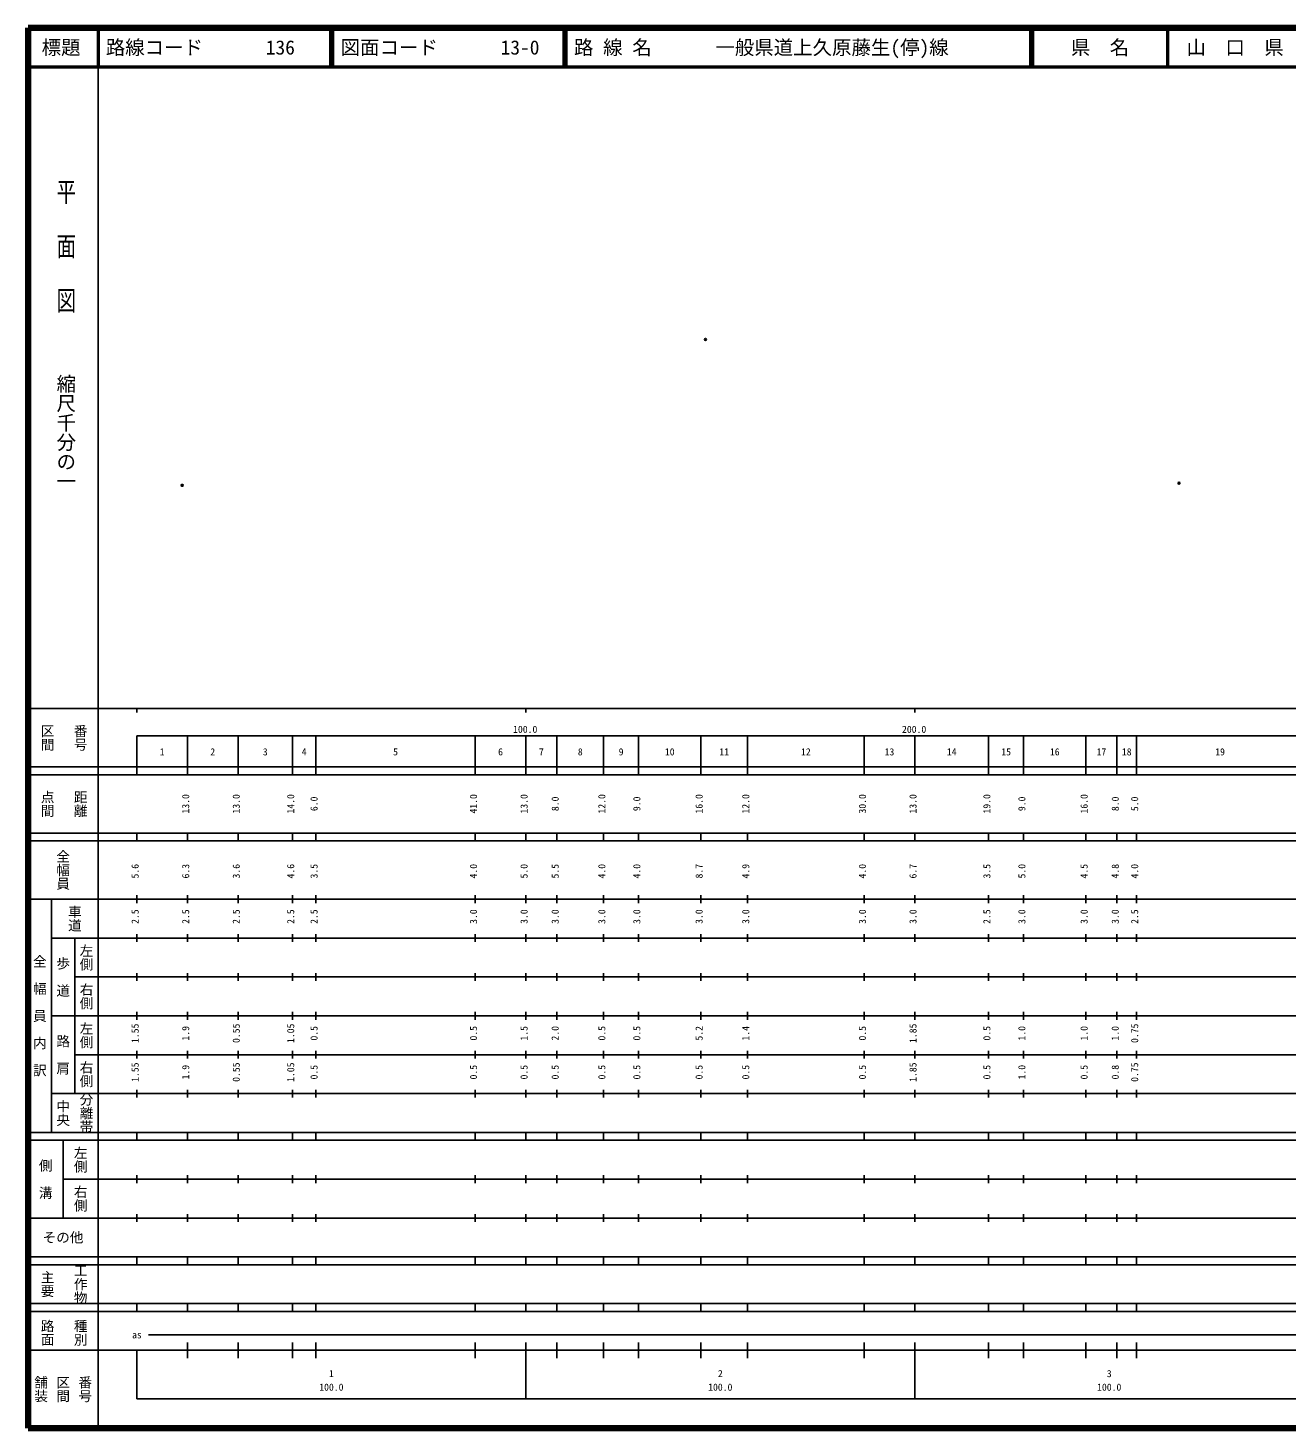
# Model space of a CAD drawing. Units: millimetres on the paper. Extents: x 40 to 680, y 20 to 380.
# Drawn here: x 40 to 363.7, y 20 to 380 of the extents above; entities that cross this region are included whole.
import ezdxf
from ezdxf.enums import TextEntityAlignment as Align

# ---------------------------------------------------------------- set-up
doc = ezdxf.new("R2010")
doc.units = ezdxf.units.MM
doc.header["$PDMODE"] = 32
doc.header["$PDSIZE"] = 0.5
doc.layers.add('M-OTRS', color=6, linetype='Continuous')
doc.layers.add('M-TTL-TXT', color=7, linetype='Continuous')
for name, color, linetype, lineweight in [('M-TTL', 2, 'Continuous', 140), ('M-TTL-BAND', 7, 'Continuous', 25), ('M-TTL-LINE', 7, 'Continuous', 50)]:
    doc.layers.add(name, color=color, linetype=linetype, lineweight=lineweight)
doc.styles.add('@ＭＳ ゴシック', font='')
doc.styles.add('ＭＳ ゴシック', font='')
doc.styles.get('@ＭＳ ゴシック').set_extended_font_data('@MS Gothic')
doc.styles.get('ＭＳ ゴシック').set_extended_font_data('MS Gothic')

msp = doc.modelspace()

# ---------------------------------------------------------------- linework, layer by layer
at = {"layer": 'M-OTRS'}
for p in [(214.179, 299.911), (335.942, 262.93), (79.637, 262.405)]:
    msp.add_point(p, dxfattribs=at)
at = {"layer": 'M-TTL'}
for p, q in [((40, 380), (40, 20)), ((680, 380), (40, 380)), ((40, 20), (680, 20))]:
    msp.add_line(p, q, dxfattribs=at)
at = {"layer": 'M-TTL-BAND'}
for p, q in [((58, 370), (58, 20)), ((40, 205), (579, 205)), ((68, 205), (68, 204)), ((168, 205), (168, 204)), ((268, 205), (268, 204)), ((68, 198), (579, 198)), ((68, 198), (68, 188)), ((81, 188), (81, 198)), ((94, 188), (94, 198)), ((108, 188), (108, 198)), ((114, 188), (114, 198)), ((155, 188), (155, 198)), ((168, 188), (168, 198)), ((176, 188), (176, 198)), ((188, 188), (188, 198)), ((197, 188), (197, 198)), ((213, 188), (213, 198)), ((225, 188), (225, 198)), ((255, 188), (255, 198)), ((268, 188), (268, 198)), ((287, 188), (287, 198)), ((296, 188), (296, 198)), ((312, 188), (312, 198)), ((320, 188), (320, 198)), ((325, 188), (325, 198)), ((40, 190), (579, 190)), ((40, 188), (579, 188)), ((40, 173), (579, 173)), ((68, 171), (68, 173)), ((81, 171), (81, 173)), ((94, 171), (94, 173)), ((108, 171), (108, 173)), ((114, 171), (114, 173)), ((155, 171), (155, 173)), ((168, 171), (168, 173)), ((176, 171), (176, 173)), ((188, 171), (188, 173)), ((197, 171), (197, 173)), ((213, 171), (213, 173)), ((225, 171), (225, 173)), ((255, 171), (255, 173)), ((268, 171), (268, 173)), ((287, 171), (287, 173)), ((296, 171), (296, 173)), ((312, 171), (312, 173)), ((320, 171), (320, 173)), ((325, 171), (325, 173)), ((40, 171), (579, 171)), ((40, 156), (579, 156)), ((46, 96), (46, 156)), ((68, 155), (68, 157)), ((81, 155), (81, 157)), ((94, 155), (94, 157)), ((108, 155), (108, 157)), ((114, 155), (114, 157)), ((155, 155), (155, 157)), ((168, 155), (168, 157)), ((176, 155), (176, 157)), ((188, 155), (188, 157)), ((197, 155), (197, 157)), ((213, 155), (213, 157)), ((225, 155), (225, 157)), ((255, 155), (255, 157)), ((268, 155), (268, 157)), ((287, 155), (287, 157)), ((296, 155), (296, 157)), ((312, 155), (312, 157)), ((320, 155), (320, 157)), ((325, 155), (325, 157)), ((46, 146), (579, 146)), ((52, 146), (52, 106)), ((68, 145), (68, 147)), ((81, 145), (81, 147)), ((94, 145), (94, 147)), ((108, 145), (108, 147)), ((114, 145), (114, 147)), ((155, 145), (155, 147)), ((168, 145), (168, 147)), ((176, 145), (176, 147)), ((188, 145), (188, 147)), ((197, 145), (197, 147)), ((213, 145), (213, 147)), ((225, 145), (225, 147)), ((255, 145), (255, 147)), ((268, 145), (268, 147)), ((287, 145), (287, 147)), ((296, 145), (296, 147)), ((312, 145), (312, 147)), ((320, 145), (320, 147)), ((325, 145), (325, 147)), ((68, 135), (68, 137)), ((81, 135), (81, 137)), ((94, 135), (94, 137)), ((108, 135), (108, 137)), ((114, 135), (114, 137)), ((155, 135), (155, 137)), ((168, 135), (168, 137)), ((176, 135), (176, 137)), ((188, 135), (188, 137)), ((197, 135), (197, 137)), ((213, 135), (213, 137)), ((225, 135), (225, 137)), ((255, 135), (255, 137)), ((268, 135), (268, 137)), ((287, 135), (287, 137)), ((296, 135), (296, 137)), ((312, 135), (312, 137)), ((320, 135), (320, 137)), ((325, 135), (325, 137)), ((52, 136), (579, 136)), ((46, 126), (579, 126)), ((68, 125), (68, 127)), ((81, 125), (81, 127)), ((94, 125), (94, 127)), ((108, 125), (108, 127)), ((114, 125), (114, 127)), ((155, 125), (155, 127)), ((168, 125), (168, 127)), ((176, 125), (176, 127)), ((188, 125), (188, 127)), ((197, 125), (197, 127)), ((213, 125), (213, 127)), ((225, 125), (225, 127)), ((255, 125), (255, 127)), ((268, 125), (268, 127)), ((287, 125), (287, 127)), ((296, 125), (296, 127)), ((312, 125), (312, 127)), ((320, 125), (320, 127)), ((325, 125), (325, 127)), ((52, 116), (579, 116)), ((68, 115), (68, 117)), ((81, 115), (81, 117)), ((94, 115), (94, 117)), ((108, 115), (108, 117)), ((114, 115), (114, 117)), ((155, 115), (155, 117)), ((168, 115), (168, 117)), ((176, 115), (176, 117)), ((188, 115), (188, 117)), ((197, 115), (197, 117)), ((213, 115), (213, 117)), ((225, 115), (225, 117)), ((255, 115), (255, 117)), ((268, 115), (268, 117)), ((287, 115), (287, 117)), ((296, 115), (296, 117)), ((312, 115), (312, 117)), ((320, 115), (320, 117)), ((325, 115), (325, 117)), ((46, 106), (579, 106)), ((68, 105), (68, 107)), ((81, 105), (81, 107)), ((94, 105), (94, 107)), ((108, 105), (108, 107)), ((114, 105), (114, 107)), ((155, 105), (155, 107)), ((168, 105), (168, 107)), ((176, 105), (176, 107)), ((188, 105), (188, 107)), ((197, 105), (197, 107)), ((213, 105), (213, 107)), ((225, 105), (225, 107)), ((255, 105), (255, 107)), ((268, 105), (268, 107)), ((287, 105), (287, 107)), ((296, 105), (296, 107)), ((312, 105), (312, 107)), ((320, 105), (320, 107)), ((325, 105), (325, 107)), ((40, 96), (579, 96)), ((40, 94), (579, 94)), ((49, 94), (49, 74)), ((68, 94), (68, 96)), ((81, 94), (81, 96)), ((94, 94), (94, 96)), ((108, 94), (108, 96)), ((114, 94), (114, 96)), ((155, 94), (155, 96)), ((168, 94), (168, 96)), ((176, 94), (176, 96)), ((188, 94), (188, 96)), ((197, 94), (197, 96)), ((213, 94), (213, 96)), ((225, 94), (225, 96)), ((255, 94), (255, 96)), ((268, 94), (268, 96)), ((287, 94), (287, 96)), ((296, 94), (296, 96)), ((312, 94), (312, 96)), ((320, 94), (320, 96)), ((325, 94), (325, 96)), ((49, 84), (579, 84)), ((68, 83), (68, 85)), ((81, 83), (81, 85)), ((94, 83), (94, 85)), ((108, 83), (108, 85)), ((114, 83), (114, 85)), ((155, 83), (155, 85)), ((168, 83), (168, 85)), ((176, 83), (176, 85)), ((188, 83), (188, 85)), ((197, 83), (197, 85)), ((213, 83), (213, 85)), ((225, 83), (225, 85)), ((255, 83), (255, 85)), ((268, 83), (268, 85)), ((287, 83), (287, 85)), ((296, 83), (296, 85)), ((312, 83), (312, 85)), ((320, 83), (320, 85)), ((325, 83), (325, 85)), ((40, 74), (579, 74)), ((68, 73), (68, 75)), ((81, 73), (81, 75)), ((94, 73), (94, 75)), ((108, 73), (108, 75)), ((114, 73), (114, 75)), ((155, 73), (155, 75)), ((168, 73), (168, 75)), ((176, 73), (176, 75)), ((188, 73), (188, 75)), ((197, 73), (197, 75)), ((213, 73), (213, 75)), ((225, 73), (225, 75)), ((255, 73), (255, 75)), ((268, 73), (268, 75)), ((287, 73), (287, 75)), ((296, 73), (296, 75)), ((312, 73), (312, 75)), ((320, 73), (320, 75)), ((325, 73), (325, 75)), ((40, 64), (579, 64)), ((40, 62), (579, 62)), ((68, 62), (68, 64)), ((81, 62), (81, 64)), ((94, 62), (94, 64)), ((108, 62), (108, 64)), ((114, 62), (114, 64)), ((155, 62), (155, 64)), ((168, 62), (168, 64)), ((176, 62), (176, 64)), ((188, 62), (188, 64)), ((197, 62), (197, 64)), ((213, 62), (213, 64)), ((225, 62), (225, 64)), ((255, 62), (255, 64)), ((268, 62), (268, 64)), ((287, 62), (287, 64)), ((296, 62), (296, 64)), ((312, 62), (312, 64)), ((320, 62), (320, 64)), ((325, 62), (325, 64)), ((40, 52), (579, 52)), ((68, 50), (68, 52)), ((81, 50), (81, 52)), ((94, 50), (94, 52)), ((108, 50), (108, 52)), ((114, 50), (114, 52)), ((155, 50), (155, 52)), ((168, 50), (168, 52)), ((176, 50), (176, 52)), ((188, 50), (188, 52)), ((197, 50), (197, 52)), ((213, 50), (213, 52)), ((225, 50), (225, 52)), ((255, 50), (255, 52)), ((268, 50), (268, 52)), ((287, 50), (287, 52)), ((296, 50), (296, 52)), ((312, 50), (312, 52)), ((320, 50), (320, 52)), ((325, 50), (325, 52)), ((40, 50), (579, 50)), ((71, 44), (565, 44)), ((40, 40), (579, 40)), ((68, 40), (68, 27.5)), ((81, 38), (81, 42)), ((94, 38), (94, 42)), ((108, 38), (108, 42)), ((114, 38), (114, 42)), ((155, 38), (155, 42)), ((168, 27.5), (168, 42)), ((176, 38), (176, 42)), ((188, 38), (188, 42)), ((197, 38), (197, 42)), ((213, 38), (213, 42)), ((225, 38), (225, 42)), ((255, 38), (255, 42)), ((268, 27.5), (268, 42)), ((287, 38), (287, 42)), ((296, 38), (296, 42)), ((312, 38), (312, 42)), ((320, 38), (320, 42)), ((325, 38), (325, 42)), ((68, 27.5), (579, 27.5))]:
    msp.add_line(p, q, dxfattribs=at)
at = {"layer": 'M-TTL-LINE'}
for p, q in [((58, 380), (58, 370)), ((117.75, 380), (117.75, 370)), ((118.25, 380), (118.25, 370)), ((177.75, 380), (177.75, 370)), ((178.25, 380), (178.25, 370)), ((297.75, 380), (297.75, 370)), ((298.25, 380), (298.25, 370)), ((333, 380), (333, 370)), ((40, 370), (680, 370))]:
    msp.add_line(p, q, dxfattribs=at)

# ---------------------------------------------------------------- texts
at = {"layer": 'M-TTL-BAND', "style": '@ＭＳ ゴシック', "width": 1.4}
msp.add_text('平  面  図', height=3.666, rotation=270, dxfattribs=at).set_placement((49.777, 306.475), align=Align.MIDDLE_RIGHT)
at = {"layer": 'M-TTL-BAND', "style": '@ＭＳ ゴシック'}
msp.add_text('縮尺千分の一', height=3.666, rotation=270, dxfattribs=at).set_placement((49.777, 261.03), align=Align.MIDDLE_RIGHT)
for s, p in [('区間', (45, 197.5)), ('番号', (53.5, 197.5)), ('点間', (45, 180.5)), ('距離', (53.5, 180.5)), ('全幅員', (49, 163.5)), ('車道', (52, 151)), ('左側', (55, 141)), ('全\u3000幅\u3000員\u3000内\u3000訳', (43, 126)), ('歩\u3000道', (49, 136)), ('右側', (55, 131)), ('左側', (55, 121)), ('路\u3000肩', (49, 116)), ('右側', (55, 111)), ('分離帯', (55, 101)), ('中央', (49, 101)), ('左側', (53.5, 89)), ('側\u3000溝', (44.5, 84)), ('右側', (53.5, 79)), ('工作物', (53.5, 57)), ('主要', (45, 57)), ('路面', (45, 44.5)), ('種別', (53.5, 44.5)), ('舗装', (43.333, 30)), ('区間', (49, 30)), ('番号', (54.667, 30))]:
    msp.add_text(s, height=2.566, rotation=270, dxfattribs=at).set_placement(p, align=Align.MIDDLE_CENTER)
at = {"layer": 'M-TTL-BAND', "style": 'ＭＳ ゴシック'}
for s, p in [('100.0', (167.844, 198.195)), ('200.0', (267.844, 198.195)), ('1', (74.5, 192.405)), ('2', (87.5, 192.405)), ('3', (101, 192.405)), ('4', (111, 192.405)), ('5', (134.5, 192.405)), ('6', (161.5, 192.405)), ('7', (172, 192.405)), ('8', (182, 192.405)), ('9', (192.5, 192.405)), ('10', (205, 192.405)), ('11', (219, 192.405)), ('12', (240, 192.405)), ('13', (261.5, 192.405)), ('14', (277.5, 192.405)), ('15', (291.5, 192.405)), ('16', (304, 192.405)), ('17', (316, 192.405)), ('18', (322.5, 192.405)), ('19', (346.5, 192.405)), ('as', (68, 42.5)), ('1', (118, 32.523)), ('2', (218, 32.523)), ('3', (318, 32.523)), ('100.0', (118, 29.033)), ('100.0', (218, 29.033)), ('100.0', (318, 29.033))]:
    msp.add_text(s, height=1.833, dxfattribs=at).set_placement(p, align=Align.BOTTOM_CENTER)
for s, p in [('13.0', (82, 180.5)), ('13.0', (95, 180.5)), ('14.0', (109, 180.5)), ('6.0', (115, 180.5)), ('41.0', (156, 180.5)), ('13.0', (169, 180.5)), ('8.0', (177, 180.5)), ('12.0', (189, 180.5)), ('9.0', (198, 180.5)), ('16.0', (214, 180.5)), ('12.0', (226, 180.5)), ('30.0', (256, 180.5)), ('13.0', (269, 180.5)), ('19.0', (288, 180.5)), ('9.0', (297, 180.5)), ('16.0', (313, 180.5)), ('8.0', (321, 180.5)), ('5.0', (326, 180.5)), ('5.6', (69, 163.174)), ('6.3', (82, 163.174)), ('3.6', (95, 163.174)), ('4.6', (109, 163.174)), ('3.5', (115, 163.174)), ('4.0', (156, 163.174)), ('5.0', (169, 163.174)), ('5.5', (177, 163.174)), ('4.0', (189, 163.174)), ('4.0', (198, 163.174)), ('8.7', (214, 163.174)), ('4.9', (226, 163.174)), ('4.0', (256, 163.174)), ('6.7', (269, 163.174)), ('3.5', (288, 163.174)), ('5.0', (297, 163.174)), ('4.5', (313, 163.174)), ('4.8', (321, 163.174)), ('4.0', (326, 163.174)), ('2.5', (69, 151.5)), ('2.5', (82, 151.5)), ('2.5', (95, 151.5)), ('2.5', (109, 151.5)), ('2.5', (115, 151.5)), ('3.0', (156, 151.5)), ('3.0', (169, 151.5)), ('3.0', (177, 151.5)), ('3.0', (189, 151.5)), ('3.0', (198, 151.5)), ('3.0', (214, 151.5)), ('3.0', (226, 151.5)), ('3.0', (256, 151.5)), ('3.0', (269, 151.5)), ('2.5', (288, 151.5)), ('3.0', (297, 151.5)), ('3.0', (313, 151.5)), ('3.0', (321, 151.5)), ('2.5', (326, 151.5)), ('1.55', (69, 121.5)), ('1.9', (82, 121.5)), ('0.55', (95, 121.5)), ('1.05', (109, 121.5)), ('0.5', (115, 121.5)), ('0.5', (156, 121.5)), ('1.5', (169, 121.5)), ('2.0', (177, 121.5)), ('0.5', (189, 121.5)), ('0.5', (198, 121.5)), ('5.2', (214, 121.5)), ('1.4', (226, 121.5)), ('0.5', (256, 121.5)), ('1.85', (269, 121.5)), ('0.5', (288, 121.5)), ('1.0', (297, 121.5)), ('1.0', (313, 121.5)), ('1.0', (321, 121.5)), ('0.75', (326, 121.5)), ('1.55', (69, 111.5)), ('1.9', (82, 111.5)), ('0.55', (95, 111.5)), ('1.05', (109, 111.5)), ('0.5', (115, 111.5)), ('0.5', (156, 111.5)), ('0.5', (169, 111.5)), ('0.5', (177, 111.5)), ('0.5', (189, 111.5)), ('0.5', (198, 111.5)), ('0.5', (214, 111.5)), ('0.5', (226, 111.5)), ('0.5', (256, 111.5)), ('1.85', (269, 111.5)), ('0.5', (288, 111.5)), ('1.0', (297, 111.5)), ('0.5', (313, 111.5)), ('0.8', (321, 111.5)), ('0.75', (326, 111.5))]:
    msp.add_text(s, height=1.833, rotation=90, dxfattribs=at).set_placement(p, align=Align.BOTTOM_CENTER)
msp.add_text('その他', height=2.566, dxfattribs=at).set_placement((49, 69), align=Align.MIDDLE_CENTER)
at = {"layer": 'M-TTL-TXT', "style": 'ＭＳ ゴシック'}
for s, p in [('標題', (48.5, 375)), ('県\u3000名', (315.625, 375)), ('山\u3000口\u3000県', (350.375, 375))]:
    msp.add_text(s, height=3.666, dxfattribs=at).set_placement(p, align=Align.MIDDLE_CENTER)
for s, p in [('路線コード', (60, 375)), ('136', (101.142, 375)), ('図面コード', (120.38, 375)), ('13-0', (161.521, 375)), ('路 線 名', (180.38, 375)), ('一般県道上久原藤生(停)線', (216.734, 375))]:
    msp.add_text(s, height=3.666, dxfattribs=at).set_placement(p, align=Align.MIDDLE_LEFT)

doc.saveas('drawing.dxf')
